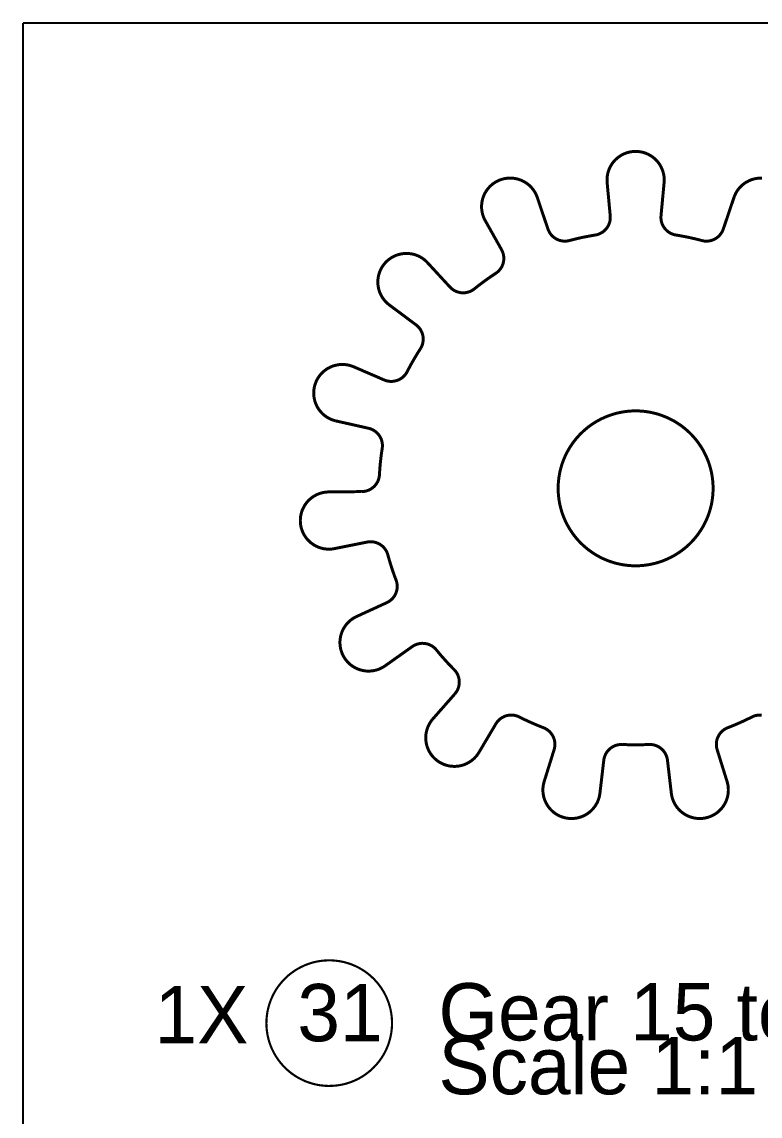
# Model space of a CAD drawing. Extents: x 0.4 to 23.1, y 0.4 to 16.1.
# Drawn here: x 0.4 to 2.839, y 12.491 to 16.106 of the extents above; entities that cross this region are included whole.
import ezdxf

# ---------------------------------------------------------------- set-up
doc = ezdxf.new("R2010")
doc.units = 0
doc.layers.get('0').update_dxf_attribs({"linetype": 'CONTINUOUS'})

msp = doc.modelspace()

# ---------------------------------------------------------------- linework, layer by layer
at = {"color": 254, "const_width": 0.00708}
for points in [[(0.40386, 16.1028), (22.9415, 16.1028)], [(0.40386, 16.1028), (0.40386, 0.4088)]]:
    msp.add_lwpolyline(points, dxfattribs=at)
at = {"color": 0, "const_width": 0.00985}
for points in [[(2.52181, 15.5751), (2.52208, 15.5789), (2.52219, 15.5826), (2.52219, 15.5865), (2.52197, 15.5903), (2.52165, 15.594), (2.52121, 15.5978), (2.52056, 15.6015), (2.51975, 15.6051), (2.51882, 15.6089), (2.51779, 15.6125), (2.51654, 15.6161), (2.51519, 15.6196), (2.51367, 15.6231), (2.51204, 15.6265), (2.51025, 15.6299), (2.50836, 15.6332), (2.50629, 15.6364), (2.50412, 15.6394), (2.50185, 15.6425), (2.49946, 15.6454), (2.4969, 15.6482), (2.49431, 15.651), (2.49154, 15.6535), (2.48872, 15.656), (2.48579, 15.6585), (2.48275, 15.6607), (2.4796, 15.6628), (2.4764, 15.6649), (2.47314, 15.6667), (2.46978, 15.6685), (2.46631, 15.6701), (2.46283, 15.6717), (2.45931, 15.6729), (2.45568, 15.6742), (2.45204, 15.6751), (2.4484, 15.6761), (2.44467, 15.6768), (2.44092, 15.6774), (2.43718, 15.6779), (2.43338, 15.6782), (2.42964, 15.6783), (2.42583, 15.6783), (2.42204, 15.6782), (2.41829, 15.6779), (2.4145, 15.6774), (2.41075, 15.6768), (2.40707, 15.6761), (2.40338, 15.6751), (2.39974, 15.6742), (2.39615, 15.6729), (2.39258, 15.6717), (2.38911, 15.6701), (2.38569, 15.6685), (2.38232, 15.6667), (2.37907, 15.6649), (2.37582, 15.6628), (2.37272, 15.6607), (2.36968, 15.6585), (2.36675, 15.656), (2.36388, 15.6535), (2.36117, 15.651), (2.35851, 15.6482), (2.35601, 15.6454), (2.35357, 15.6425), (2.35129, 15.6394), (2.34912, 15.6364), (2.34711, 15.6332), (2.34521, 15.6299), (2.34343, 15.6265), (2.34179, 15.6231), (2.34028, 15.6196), (2.33892, 15.6161), (2.33768, 15.6125), (2.33658, 15.6089), (2.33567, 15.6051), (2.3349, 15.6015), (2.33425, 15.5978), (2.33376, 15.594), (2.33344, 15.5903), (2.33328, 15.5865), (2.33322, 15.5826), (2.33339, 15.5789), (2.33365, 15.5751)], [(2.10292, 15.5261), (2.10161, 15.5296), (2.10015, 15.5332), (2.09864, 15.5365), (2.0969, 15.54), (2.09506, 15.5433), (2.0931, 15.5465), (2.09099, 15.5497), (2.08876, 15.5528), (2.08643, 15.5557), (2.08399, 15.5586), (2.08143, 15.5614), (2.07872, 15.564), (2.07596, 15.5667), (2.07303, 15.569), (2.0701, 15.5714), (2.067, 15.5736), (2.06386, 15.5757), (2.0606, 15.5776), (2.05729, 15.5794), (2.05387, 15.5811), (2.05046, 15.5828), (2.04693, 15.5842), (2.04335, 15.5854), (2.03971, 15.5865), (2.03608, 15.5875), (2.03239, 15.5883), (2.02865, 15.589), (2.0249, 15.5896), (2.02115, 15.59), (2.01736, 15.5903), (2.01357, 15.5903), (2.00976, 15.5903), (2.00603, 15.59), (2.00222, 15.5896), (1.99849, 15.589), (1.99474, 15.5885), (1.99104, 15.5876), (1.98742, 15.5867), (1.98378, 15.5856), (1.98019, 15.5843), (1.97667, 15.5829), (1.97325, 15.5814), (1.96983, 15.5796), (1.96653, 15.5779), (1.96326, 15.5758), (1.96007, 15.5739), (1.95697, 15.5717), (1.954, 15.5693), (1.95111, 15.5668), (1.94829, 15.5643), (1.94564, 15.5617), (1.94303, 15.5589), (1.94054, 15.556), (1.93821, 15.5531), (1.93599, 15.55), (1.93386, 15.5468), (1.93186, 15.5436), (1.93001, 15.5403), (1.92833, 15.5369), (1.92671, 15.5335), (1.92529, 15.53), (1.92399, 15.5264), (1.92285, 15.5228), (1.92182, 15.5192), (1.92096, 15.5154), (1.92025, 15.5118), (1.91971, 15.5081), (1.91928, 15.5042), (1.919, 15.5006), (1.91889, 15.4967), (1.91894, 15.4929), (1.91911, 15.489), (1.91949, 15.4854), (1.91997, 15.4817), (1.92063, 15.4779), (1.92139, 15.4742), (1.92236, 15.4706), (1.92344, 15.4668), (1.92464, 15.4633), (1.92606, 15.4597), (1.92757, 15.4562), (1.92919, 15.4529), (1.93099, 15.4496)], [(2.84565, 15.5903), (2.84185, 15.5903), (2.83811, 15.5903), (2.83431, 15.59), (2.83051, 15.5896), (2.82676, 15.589), (2.82308, 15.5883), (2.81939, 15.5875), (2.81569, 15.5865), (2.81207, 15.5854), (2.80854, 15.5842), (2.80501, 15.5828), (2.80154, 15.5811), (2.79818, 15.5794), (2.79486, 15.5776), (2.79161, 15.5757), (2.78847, 15.5736), (2.78537, 15.5714), (2.78239, 15.569), (2.77951, 15.5667), (2.77669, 15.564), (2.77403, 15.5614), (2.77149, 15.5586), (2.76899, 15.5557), (2.76665, 15.5528), (2.76443, 15.5497), (2.76232, 15.5465), (2.76036, 15.5433), (2.75851, 15.54), (2.75683, 15.5365), (2.75526, 15.5332), (2.75385, 15.5296), (2.75256, 15.5261)], [(2.34381, 15.4658), (2.33365, 15.5751)], [(2.51161, 15.4658), (2.52181, 15.5751)], [(2.13803, 15.4221), (2.10292, 15.5261)], [(2.71739, 15.4221), (2.75256, 15.5261)], [(1.98475, 15.3539), (1.93099, 15.4496)], [(2.29432, 15.4021), (2.29731, 15.4026), (2.30029, 15.4033), (2.30328, 15.4042), (2.30615, 15.4053), (2.30897, 15.4064), (2.31174, 15.4078), (2.31446, 15.4092), (2.31706, 15.4107), (2.31961, 15.4125), (2.322, 15.4143), (2.32437, 15.4164), (2.32661, 15.4185), (2.32872, 15.4207), (2.33074, 15.4229), (2.33263, 15.4254), (2.33436, 15.4279), (2.33599, 15.4306), (2.33746, 15.4332), (2.33876, 15.436), (2.34, 15.4387), (2.34104, 15.4417), (2.3419, 15.4446), (2.34267, 15.4475), (2.34326, 15.4506), (2.34369, 15.4536), (2.34397, 15.4567), (2.34407, 15.4597), (2.34403, 15.4628), (2.34381, 15.4658)], [(2.51161, 15.4658), (2.51144, 15.4628), (2.51139, 15.4597), (2.5115, 15.4567), (2.51178, 15.4536), (2.51221, 15.4506), (2.51275, 15.4475), (2.51351, 15.4446), (2.51443, 15.4417), (2.51546, 15.4387), (2.51665, 15.436), (2.51801, 15.4332), (2.51947, 15.4306), (2.52111, 15.4279), (2.52285, 15.4254), (2.52474, 15.4229), (2.52675, 15.4207), (2.52886, 15.4185), (2.53108, 15.4164), (2.53342, 15.4143), (2.53586, 15.4125), (2.53836, 15.4107), (2.54101, 15.4092), (2.54372, 15.4078), (2.54644, 15.4064), (2.54932, 15.4053), (2.55219, 15.4042), (2.55512, 15.4033), (2.55811, 15.4026), (2.56114, 15.4021)], [(2.13803, 15.4221), (2.13911, 15.4192), (2.14031, 15.4164), (2.14165, 15.4138), (2.14312, 15.411), (2.14475, 15.4083), (2.14654, 15.4058), (2.14839, 15.4035), (2.15044, 15.4011), (2.15256, 15.3989), (2.15479, 15.3968), (2.15713, 15.3949), (2.15956, 15.3931), (2.16211, 15.3913), (2.16476, 15.3897), (2.16743, 15.3882), (2.17019, 15.3869), (2.17307, 15.3858), (2.17594, 15.3847), (2.17887, 15.3839), (2.18186, 15.3832), (2.1849, 15.3826), (2.18793, 15.3822), (2.19097, 15.3821), (2.19407, 15.3819), (2.1971, 15.3821), (2.20019, 15.3822), (2.20324, 15.3826), (2.20622, 15.3832), (2.20921, 15.3839)], [(2.29432, 15.4021), (2.28358, 15.4003), (2.27289, 15.3983), (2.26221, 15.3963), (2.25151, 15.3942), (2.24089, 15.3918), (2.23031, 15.3893), (2.21972, 15.3867), (2.20921, 15.3839)], [(2.64626, 15.3839), (2.63569, 15.3867), (2.62517, 15.3893), (2.61453, 15.3918), (2.60389, 15.3942), (2.59326, 15.3963), (2.58257, 15.3983), (2.57189, 15.4003), (2.56114, 15.4021)], [(2.64626, 15.3839), (2.64919, 15.3832), (2.65224, 15.3826), (2.65528, 15.3822), (2.65831, 15.3821), (2.6614, 15.3819), (2.66444, 15.3821), (2.66754, 15.3822), (2.67057, 15.3826), (2.67356, 15.3832), (2.67654, 15.3839), (2.67947, 15.3847), (2.6824, 15.3858), (2.68522, 15.3869), (2.68799, 15.3882), (2.69069, 15.3897), (2.69331, 15.3913), (2.69586, 15.3931), (2.69829, 15.3949), (2.70068, 15.3968), (2.7029, 15.3989), (2.70503, 15.4011), (2.70703, 15.4035), (2.70893, 15.4058), (2.71067, 15.4083), (2.71229, 15.411), (2.71382, 15.4138), (2.71517, 15.4164), (2.71636, 15.4192), (2.71739, 15.4221)], [(1.74013, 15.3108), (1.73753, 15.3136), (1.73481, 15.3163), (1.73199, 15.3187), (1.729, 15.3211), (1.72601, 15.3235), (1.72287, 15.3256), (1.71967, 15.3276), (1.71642, 15.3294), (1.71306, 15.3312), (1.70964, 15.3329), (1.70617, 15.3344), (1.70264, 15.3357), (1.69906, 15.3369), (1.69542, 15.3381), (1.69174, 15.3389), (1.68804, 15.3397), (1.68431, 15.3403), (1.6805, 15.3408), (1.67676, 15.3411), (1.67296, 15.3412), (1.66917, 15.3412), (1.66542, 15.3411), (1.66163, 15.3408), (1.65787, 15.3404), (1.65408, 15.3399), (1.65039, 15.339), (1.64671, 15.3382), (1.64307, 15.3372), (1.63949, 15.336), (1.6359, 15.3347), (1.63243, 15.3332), (1.62901, 15.3317), (1.62565, 15.3299), (1.62235, 15.3281), (1.61914, 15.326), (1.616, 15.3239), (1.61296, 15.3217), (1.60997, 15.3192), (1.60715, 15.3167), (1.60439, 15.3142), (1.60172, 15.3114), (1.59924, 15.3086), (1.59679, 15.3057), (1.59451, 15.3026), (1.59233, 15.2996), (1.59028, 15.2964), (1.58832, 15.2932), (1.58653, 15.2899), (1.5849, 15.2864), (1.58339, 15.2829), (1.58197, 15.2794), (1.58078, 15.2758), (1.57964, 15.2722), (1.57872, 15.2686), (1.5779, 15.2649), (1.57731, 15.2611), (1.57676, 15.2574), (1.57644, 15.2536), (1.57622, 15.2497), (1.57622, 15.246), (1.57628, 15.2422), (1.57656, 15.2385), (1.57699, 15.2346), (1.57753, 15.231), (1.57824, 15.2272), (1.5791, 15.2235), (1.58014, 15.2199), (1.58128, 15.2162), (1.58257, 15.2126), (1.58399, 15.2092), (1.58556, 15.2057), (1.58729, 15.2024), (1.58914, 15.199), (1.5911, 15.1958), (1.59321, 15.1928), (1.59549, 15.1896), (1.59782, 15.1867), (1.60026, 15.1837), (1.60286, 15.1811), (1.60558, 15.1783), (1.60835, 15.1758), (1.61122, 15.1733), (1.61426, 15.171)], [(1.96544, 15.2754), (1.96799, 15.2772), (1.97043, 15.279), (1.97276, 15.281), (1.97499, 15.2832), (1.97711, 15.2854), (1.97906, 15.2876), (1.98096, 15.2901), (1.98269, 15.2926), (1.98432, 15.2953), (1.98579, 15.2979), (1.98708, 15.3007), (1.98828, 15.3036), (1.98931, 15.3064), (1.99024, 15.3093), (1.99094, 15.3124), (1.99154, 15.3153), (1.99192, 15.3183), (1.99219, 15.3214), (1.99229, 15.3244), (1.99224, 15.3276), (1.99203, 15.3306), (1.99164, 15.3336), (1.9911, 15.3367), (1.99046, 15.3397), (1.98958, 15.3426), (1.98861, 15.3456), (1.98747, 15.3483), (1.98617, 15.3511), (1.98475, 15.3539)], [(1.81456, 15.2301), (1.74013, 15.3108)], [(1.96544, 15.2754), (1.95637, 15.2694), (1.94737, 15.2633), (1.93847, 15.2571), (1.92958, 15.2507), (1.92085, 15.2443), (1.91217, 15.2378), (1.9036, 15.2311), (1.89507, 15.2243)], [(1.81456, 15.2301), (1.81668, 15.2279), (1.8189, 15.226), (1.82129, 15.224), (1.82374, 15.2221), (1.82628, 15.2204), (1.82889, 15.2188), (1.8316, 15.2174), (1.83436, 15.2161), (1.83724, 15.2149), (1.84011, 15.2139), (1.84304, 15.2131), (1.84603, 15.2124), (1.84907, 15.2118), (1.85211, 15.2114), (1.85519, 15.2112), (1.85824, 15.2111), (1.86128, 15.2112), (1.86436, 15.2115), (1.8674, 15.2119), (1.87039, 15.2125), (1.87337, 15.2132), (1.87631, 15.214), (1.87918, 15.2151), (1.88206, 15.2162), (1.88482, 15.2176), (1.88747, 15.219), (1.89008, 15.2207), (1.89264, 15.2225), (1.89507, 15.2243)], [(1.70226, 15.1054), (1.61426, 15.171)], [(1.71653, 15.026), (1.71815, 15.0286), (1.71963, 15.0313), (1.72092, 15.034), (1.72211, 15.0369), (1.72314, 15.0399), (1.72401, 15.0428), (1.72472, 15.0457), (1.72526, 15.0488), (1.72569, 15.0518), (1.72592, 15.0549), (1.72601, 15.0579), (1.72597, 15.061), (1.72575, 15.064), (1.72537, 15.0671), (1.72483, 15.0701), (1.72413, 15.0731), (1.72325, 15.076), (1.72228, 15.0789), (1.72108, 15.0818), (1.71978, 15.0846), (1.71838, 15.0872), (1.71679, 15.0899), (1.71506, 15.0924), (1.71322, 15.0949), (1.71126, 15.0972), (1.70915, 15.0994), (1.70697, 15.1015), (1.70464, 15.1036), (1.70226, 15.1054)], [(1.71653, 15.026), (1.71067, 15.0168), (1.70492, 15.0076), (1.69933, 14.9983), (1.69379, 14.9889), (1.68842, 14.9794), (1.68317, 14.9699), (1.67806, 14.9603), (1.67301, 14.9507)], [(1.49631, 14.9668), (1.49278, 14.9682), (1.48921, 14.9694), (1.48562, 14.9706), (1.48193, 14.9717), (1.47825, 14.9725), (1.47456, 14.9732), (1.47081, 14.9737), (1.46701, 14.9742), (1.46326, 14.9743), (1.45947, 14.9744), (1.45568, 14.9744), (1.45188, 14.9742), (1.44814, 14.9739), (1.44439, 14.9733), (1.44065, 14.9726), (1.43696, 14.9718), (1.43326, 14.971), (1.42964, 14.9699), (1.42606, 14.9686), (1.42253, 14.9672), (1.41906, 14.9657), (1.41569, 14.964), (1.41233, 14.9622), (1.40907, 14.9603), (1.40593, 14.9582), (1.40283, 14.956), (1.39979, 14.9538), (1.39692, 14.9512), (1.3941, 14.9488), (1.39139, 14.9461), (1.38878, 14.9433), (1.38634, 14.9404), (1.38395, 14.9375), (1.38173, 14.9344), (1.37956, 14.9313), (1.37755, 14.9281), (1.37571, 14.9249), (1.37397, 14.9214), (1.3724, 14.9181), (1.37093, 14.9144), (1.36963, 14.911), (1.36843, 14.9074), (1.3674, 14.9037), (1.36654, 14.9), (1.36583, 14.8964), (1.36523, 14.8926), (1.3648, 14.8889), (1.36453, 14.885), (1.36442, 14.8812), (1.36442, 14.8775), (1.36458, 14.8738), (1.36491, 14.8699), (1.3654, 14.8661), (1.36605, 14.8624), (1.36681, 14.8587), (1.36773, 14.855), (1.36882, 14.8514), (1.37001, 14.8478), (1.37142, 14.8443), (1.37288, 14.8408), (1.37451, 14.8374), (1.3763, 14.834), (1.3782, 14.8307), (1.38026, 14.8276), (1.38243, 14.8244), (1.38471, 14.8214), (1.3871, 14.8185), (1.38965, 14.8157), (1.39225, 14.8131), (1.39501, 14.8103), (1.39785, 14.8078), (1.40076, 14.8054), (1.40381, 14.8032), (1.40696, 14.8011), (1.41015, 14.799), (1.41342, 14.7971), (1.41678, 14.7954), (1.42019, 14.7938), (1.42367, 14.7922), (1.42725, 14.791), (1.43083, 14.7897), (1.43446, 14.7888), (1.43815, 14.7878)], [(1.59706, 14.9233), (1.49631, 14.9668)], [(1.59706, 14.9233), (1.59993, 14.9221), (1.60281, 14.9211), (1.60574, 14.9203), (1.60872, 14.9196), (1.61176, 14.9192), (1.61481, 14.9188), (1.61789, 14.9185), (1.62093, 14.9185), (1.62397, 14.9186), (1.62706, 14.9189), (1.6301, 14.9193), (1.63308, 14.9199), (1.63607, 14.9206), (1.639, 14.9214), (1.64187, 14.9225), (1.64469, 14.9236), (1.64746, 14.925), (1.65018, 14.9265), (1.65278, 14.9281), (1.65528, 14.9299), (1.65771, 14.9318), (1.66004, 14.9337), (1.66228, 14.9358), (1.66439, 14.9381), (1.66639, 14.9404), (1.66824, 14.9428), (1.66997, 14.9454), (1.67156, 14.9479), (1.67301, 14.9507)], [(1.54519, 14.7637), (1.43815, 14.7878)], [(1.5906, 14.6969), (1.59099, 14.6999), (1.59119, 14.7031), (1.59131, 14.7061), (1.59119, 14.7092), (1.59099, 14.7122), (1.5906, 14.7153), (1.59006, 14.7182), (1.58931, 14.7213), (1.58849, 14.7242), (1.58746, 14.7271), (1.58626, 14.7299), (1.58496, 14.7326), (1.58356, 14.7354), (1.58192, 14.7381), (1.58024, 14.7406), (1.57835, 14.7429), (1.57639, 14.7453), (1.57428, 14.7475), (1.5721, 14.7497), (1.56976, 14.7517), (1.56733, 14.7536), (1.56483, 14.7553), (1.56222, 14.7569), (1.55957, 14.7585), (1.55681, 14.7597), (1.55399, 14.761), (1.55111, 14.7621), (1.54818, 14.7629), (1.54519, 14.7637)], [(1.5906, 14.6969), (1.58897, 14.6861), (1.58746, 14.6754), (1.58615, 14.6646), (1.5849, 14.6537), (1.58388, 14.6429), (1.5829, 14.6321), (1.58214, 14.6212), (1.58149, 14.6104)], [(1.52322, 14.5544), (1.52626, 14.5546), (1.52935, 14.5549), (1.53239, 14.5553), (1.53537, 14.5558), (1.53836, 14.5567), (1.54129, 14.5575), (1.54417, 14.5586), (1.54699, 14.5597), (1.54975, 14.5611), (1.5524, 14.5626), (1.55501, 14.5643), (1.55751, 14.566), (1.55994, 14.5679), (1.56228, 14.5699), (1.56451, 14.5719), (1.56657, 14.5742), (1.56858, 14.5765), (1.57042, 14.579), (1.57215, 14.5815), (1.57374, 14.5842), (1.57519, 14.5868), (1.5765, 14.5896), (1.57769, 14.5925), (1.57872, 14.5953), (1.57958, 14.5983), (1.58029, 14.6013), (1.58083, 14.6043), (1.58122, 14.6074), (1.58149, 14.6104)], [(1.41347, 14.5532), (1.40972, 14.5531), (1.40593, 14.5528), (1.40218, 14.5524), (1.39839, 14.5518), (1.39469, 14.5511), (1.391, 14.5501), (1.38737, 14.5492), (1.38373, 14.5481), (1.38021, 14.5467), (1.37668, 14.5453), (1.37326, 14.5436), (1.3699, 14.5419), (1.36659, 14.5401), (1.36339, 14.5381), (1.36024, 14.536), (1.35715, 14.5338), (1.35422, 14.5314), (1.35135, 14.5289), (1.34858, 14.5263), (1.34592, 14.5236), (1.34337, 14.5208), (1.34093, 14.5179), (1.33865, 14.5149), (1.33643, 14.5118), (1.33436, 14.5086), (1.33247, 14.5054), (1.33062, 14.5019), (1.32899, 14.4986), (1.32742, 14.4951), (1.32606, 14.4917), (1.32482, 14.4881), (1.32368, 14.4844), (1.32275, 14.4808), (1.32194, 14.4771), (1.32123, 14.4733), (1.32075, 14.4696), (1.32037, 14.4658), (1.32015, 14.4621), (1.3201, 14.4583), (1.3202, 14.4544), (1.32048, 14.4507), (1.32086, 14.4469), (1.3214, 14.4432), (1.3221, 14.4394), (1.32292, 14.4358), (1.32395, 14.4321), (1.32509, 14.4285), (1.32633, 14.4249), (1.32775, 14.4214), (1.32932, 14.4179), (1.33105, 14.4146), (1.33284, 14.4112), (1.33485, 14.4081), (1.33691, 14.4049), (1.33914, 14.4018), (1.34147, 14.3987), (1.34397, 14.396), (1.34652, 14.3932), (1.34918, 14.3906), (1.352, 14.3879), (1.35487, 14.3854), (1.35786, 14.3832), (1.36095, 14.381), (1.36409, 14.3789), (1.36735, 14.3769), (1.37066, 14.375), (1.37402, 14.3733), (1.3775, 14.3718), (1.38097, 14.3704), (1.38455, 14.369), (1.38818, 14.3681), (1.39182, 14.3669), (1.39551, 14.3661), (1.39925, 14.3654), (1.403, 14.3649), (1.40679, 14.3646), (1.41054, 14.3643), (1.41433, 14.3642), (1.41813, 14.3643), (1.42188, 14.3644), (1.42567, 14.3649), (1.42942, 14.3653), (1.43317, 14.3661)], [(1.52322, 14.5544), (1.41347, 14.5532)], [(1.54075, 14.3876), (1.43317, 14.3661)], [(1.60938, 14.345), (1.60851, 14.3479), (1.60747, 14.3508), (1.60633, 14.3536), (1.60499, 14.3564), (1.60351, 14.3592), (1.60194, 14.3618), (1.60021, 14.3643), (1.59836, 14.3668), (1.59636, 14.369), (1.59424, 14.3712), (1.59201, 14.3735), (1.58974, 14.3754), (1.58729, 14.3772), (1.58479, 14.379), (1.58214, 14.3807), (1.57949, 14.3821), (1.57671, 14.3835), (1.57389, 14.3847), (1.57101, 14.3857), (1.56808, 14.3867), (1.56511, 14.3874), (1.56207, 14.3879), (1.55908, 14.3883), (1.55599, 14.3886), (1.55296, 14.3887), (1.54986, 14.3886), (1.54682, 14.3885), (1.54378, 14.3882), (1.54075, 14.3876)], [(1.60938, 14.345), (1.61225, 14.3346), (1.61529, 14.324), (1.61849, 14.3137), (1.62175, 14.3033), (1.62517, 14.2929), (1.62875, 14.2826), (1.63243, 14.2725), (1.63629, 14.2622)], [(1.60579, 14.1875), (1.60851, 14.1889), (1.61122, 14.1903), (1.61382, 14.1919), (1.61632, 14.1938), (1.61871, 14.1957), (1.62104, 14.1976), (1.62321, 14.1997), (1.62532, 14.2019), (1.62728, 14.2043), (1.62912, 14.2068), (1.63086, 14.2093), (1.63243, 14.2119), (1.6339, 14.2147), (1.63519, 14.2175), (1.63633, 14.2203), (1.63737, 14.2232), (1.63824, 14.2261), (1.63894, 14.2292), (1.63949, 14.2321), (1.63986, 14.2351), (1.64008, 14.2382), (1.64014, 14.2413), (1.64008, 14.2443), (1.63986, 14.2474), (1.63943, 14.2504), (1.63889, 14.2535), (1.63818, 14.2564), (1.63726, 14.2594), (1.63629, 14.2622)], [(1.60579, 14.1875), (1.50603, 14.1417)], [(1.50603, 14.1417), (1.50265, 14.14), (1.49929, 14.1382), (1.49604, 14.1364), (1.49283, 14.1343), (1.48975, 14.1321), (1.48671, 14.1299), (1.48383, 14.1274), (1.48101, 14.1249), (1.47831, 14.1222), (1.47569, 14.1194), (1.47319, 14.1167), (1.47081, 14.1136), (1.46853, 14.1106), (1.46642, 14.1075), (1.46442, 14.1043), (1.46251, 14.101), (1.46078, 14.0976), (1.45915, 14.0943), (1.45768, 14.0907), (1.45638, 14.0872), (1.45518, 14.0836), (1.45415, 14.08), (1.45324, 14.0762), (1.45253, 14.0725), (1.45193, 14.0688), (1.45144, 14.065), (1.45117, 14.0612), (1.45101, 14.0575), (1.45101, 14.0538), (1.45122, 14.0499), (1.4515, 14.0461), (1.45199, 14.0424), (1.45258, 14.0386), (1.45335, 14.035), (1.45426, 14.0313), (1.45535, 14.0276), (1.45654, 14.024), (1.45785, 14.0206), (1.45936, 14.0169), (1.46099, 14.0136), (1.46272, 14.0103), (1.46463, 14.0069), (1.46664, 14.0038), (1.46881, 14.0007), (1.47108, 13.9976), (1.47347, 13.9947), (1.47601, 13.9918), (1.47862, 13.989), (1.48133, 13.9864), (1.48415, 13.9839), (1.48708, 13.9815), (1.49013, 13.9793), (1.49322, 13.9771), (1.49642, 13.9751), (1.49972, 13.9732), (1.50304, 13.9714), (1.50646, 13.9697), (1.50993, 13.9682), (1.51351, 13.9669), (1.51708, 13.9657), (1.52072, 13.9646), (1.52436, 13.9638), (1.5281, 13.9629), (1.53185, 13.9624), (1.5356, 13.9618), (1.53939, 13.9615), (1.54313, 13.9614), (1.54693, 13.9613), (1.55072, 13.9615), (1.55447, 13.9618), (1.55826, 13.9622), (1.56201, 13.9628), (1.56569, 13.9636), (1.56939, 13.9644), (1.57303, 13.9654), (1.57667, 13.9667), (1.58018, 13.9679), (1.58371, 13.9694), (1.58713, 13.971), (1.5905, 13.9728), (1.59381, 13.9746), (1.597, 13.9767), (1.60015, 13.9787)], [(1.68967, 14.0422), (1.60015, 13.9787)], [(1.76969, 14.0313), (1.76768, 14.0335), (1.76557, 14.0357), (1.76335, 14.0379), (1.76101, 14.0399), (1.75857, 14.0417), (1.75608, 14.0435), (1.75347, 14.0451), (1.75076, 14.0465), (1.74799, 14.0479), (1.74517, 14.049), (1.74229, 14.0501), (1.73936, 14.051), (1.73639, 14.0517), (1.73335, 14.0522), (1.73031, 14.0526), (1.72726, 14.0529), (1.72418, 14.0531), (1.72114, 14.0531), (1.7181, 14.0528), (1.71506, 14.0524), (1.71203, 14.0518), (1.70904, 14.0511), (1.70606, 14.0504), (1.70318, 14.0493), (1.70036, 14.0482), (1.69754, 14.0469), (1.69487, 14.0454), (1.69222, 14.0439), (1.68967, 14.0422)], [(1.76969, 14.0313), (1.77658, 14.0228), (1.78358, 14.0144), (1.79075, 14.0063), (1.79796, 13.9982), (1.80528, 13.9901), (1.81272, 13.9821), (1.82026, 13.9743), (1.8279, 13.9665)], [(1.83046, 13.8858), (1.83242, 13.8882), (1.83425, 13.8907), (1.83594, 13.8932), (1.83751, 13.8958), (1.83897, 13.8986), (1.84028, 13.9013), (1.84142, 13.9042), (1.84239, 13.9071), (1.84326, 13.91), (1.84397, 13.9129), (1.84446, 13.916), (1.84489, 13.919), (1.84511, 13.9221), (1.84517, 13.9251), (1.84506, 13.9282), (1.84478, 13.9312), (1.8444, 13.9343), (1.84381, 13.9374), (1.8431, 13.9403), (1.84218, 13.9432), (1.84119, 13.9461), (1.84, 13.9489), (1.83865, 13.9517), (1.83718, 13.9544), (1.83561, 13.9571), (1.83388, 13.9596), (1.83197, 13.9619), (1.83003, 13.9643), (1.8279, 13.9665)], [(1.83046, 13.8858), (1.75797, 13.8034)], [(2.04372, 13.8097), (2.04096, 13.811), (2.03814, 13.8122), (2.03526, 13.8132), (2.03233, 13.8141), (2.02935, 13.8148), (2.02632, 13.8154), (2.02328, 13.8158), (2.02024, 13.816), (2.01714, 13.8161), (2.01411, 13.816), (2.01107, 13.8158), (2.00803, 13.8154), (2.00499, 13.8149), (2.00201, 13.8142), (1.99908, 13.8133), (1.99615, 13.8123), (1.99333, 13.8112), (1.99056, 13.8098), (1.98785, 13.8084), (1.98519, 13.8069), (1.98269, 13.8051), (1.98025, 13.8033), (1.97786, 13.8013), (1.97564, 13.7992), (1.97353, 13.797), (1.97151, 13.7947), (1.96957, 13.7923), (1.96783, 13.7898), (1.96619, 13.7872)], [(2.04372, 13.8097), (2.0535, 13.8048), (2.06326, 13.8001), (2.07314, 13.7955), (2.08306, 13.791), (2.09299, 13.7866), (2.10303, 13.7824), (2.11313, 13.7783), (2.12321, 13.7743)], [(2.73221, 13.7743), (2.74235, 13.7783), (2.75239, 13.7824), (2.76243, 13.7866), (2.7724, 13.791), (2.78233, 13.7955), (2.79215, 13.8001), (2.80197, 13.8048), (2.81168, 13.8097)], [(2.8444, 13.8158), (2.84136, 13.816), (2.83826, 13.8161), (2.83524, 13.816), (2.83214, 13.8158), (2.8291, 13.8154), (2.82611, 13.8148), (2.82314, 13.8141), (2.82021, 13.8132), (2.81728, 13.8122), (2.81446, 13.811), (2.81168, 13.8097)], [(1.75797, 13.8034), (1.75553, 13.8005), (1.75319, 13.7975), (1.75103, 13.7944), (1.74892, 13.7913), (1.74696, 13.788), (1.74517, 13.7847), (1.74349, 13.7813), (1.74192, 13.7779), (1.7405, 13.7744), (1.73926, 13.7708), (1.73817, 13.7671), (1.73719, 13.7635), (1.73633, 13.7598), (1.73568, 13.7561), (1.73514, 13.7523), (1.73475, 13.7485), (1.73454, 13.7448), (1.73443, 13.741), (1.73454, 13.7372), (1.73475, 13.7334), (1.73514, 13.7297), (1.73568, 13.7259), (1.73633, 13.7222), (1.73719, 13.7185), (1.73817, 13.7148), (1.73931, 13.7112), (1.74056, 13.7076), (1.74197, 13.7041), (1.74349, 13.7007), (1.74522, 13.6973), (1.74701, 13.694), (1.74897, 13.6907), (1.75103, 13.6876), (1.75325, 13.6845), (1.75558, 13.6815), (1.75803, 13.6785), (1.76058, 13.6758), (1.76324, 13.6731), (1.76606, 13.6705), (1.76893, 13.6681), (1.77186, 13.6657), (1.77496, 13.6635), (1.7781, 13.6614), (1.78136, 13.6594), (1.78467, 13.6576), (1.78803, 13.6559), (1.79144, 13.6543), (1.79497, 13.6528), (1.79856, 13.6516), (1.80214, 13.6504), (1.80578, 13.6494), (1.80951, 13.6485), (1.81321, 13.6478), (1.81694, 13.6473), (1.82075, 13.6469), (1.82449, 13.6467), (1.82829, 13.6465), (1.83208, 13.6466), (1.83583, 13.6468), (1.83963, 13.6471), (1.84338, 13.6476), (1.84711, 13.6483), (1.85081, 13.6491), (1.85449, 13.6501), (1.85813, 13.6512), (1.86171, 13.6524), (1.86524, 13.6538), (1.86871, 13.6553), (1.87207, 13.657), (1.87543, 13.6588), (1.87869, 13.6607), (1.88183, 13.6628), (1.88493, 13.6649), (1.88797, 13.6672), (1.89085, 13.6697), (1.89367, 13.6722), (1.89638, 13.6749), (1.89899, 13.6776), (1.90147, 13.6804), (1.90386, 13.6834), (1.90608, 13.6865), (1.90821, 13.6896), (1.91021, 13.6928)], [(1.96619, 13.7872), (1.91021, 13.6928)], [(2.15842, 13.7016), (2.15924, 13.7046), (2.15989, 13.7076), (2.16043, 13.7106), (2.16081, 13.7137), (2.16103, 13.7167), (2.16108, 13.7198), (2.16097, 13.7228), (2.16069, 13.7259), (2.16026, 13.7289), (2.15967, 13.7319), (2.15896, 13.7349), (2.15804, 13.7378), (2.15701, 13.7407), (2.15582, 13.7435), (2.15451, 13.7463), (2.153, 13.749), (2.15142, 13.7516), (2.14968, 13.7541), (2.14779, 13.7565), (2.14578, 13.7588), (2.14367, 13.7611), (2.14144, 13.7632), (2.13911, 13.7652), (2.13667, 13.767), (2.13417, 13.7688), (2.13151, 13.7703), (2.12885, 13.7718), (2.12608, 13.7732), (2.12321, 13.7743)], [(2.73221, 13.7743), (2.72939, 13.7732), (2.72661, 13.7718), (2.7239, 13.7703), (2.72131, 13.7688), (2.71875, 13.767), (2.71636, 13.7652), (2.71403, 13.7632), (2.71175, 13.7611), (2.70964, 13.7588), (2.70768, 13.7565), (2.70578, 13.7541), (2.70404, 13.7516), (2.70242, 13.749), (2.70096, 13.7463), (2.6996, 13.7435), (2.6984, 13.7407), (2.69737, 13.7378), (2.6965, 13.7349), (2.69575, 13.7319), (2.69515, 13.7289), (2.69476, 13.7259), (2.6945, 13.7228), (2.69439, 13.7198), (2.69444, 13.7167), (2.69461, 13.7137), (2.69499, 13.7106), (2.69553, 13.7076), (2.69624, 13.7046), (2.69706, 13.7016)], [(2.15842, 13.7016), (2.12571, 13.5968)], [(2.38422, 13.7189), (2.38112, 13.7189), (2.3781, 13.7189), (2.37506, 13.7186), (2.37201, 13.7182), (2.36897, 13.7177), (2.366, 13.717), (2.36307, 13.7161), (2.36014, 13.7151), (2.35732, 13.7139), (2.35454, 13.7126), (2.35183, 13.7112), (2.34924, 13.7095), (2.34668, 13.7078), (2.34424, 13.7059), (2.3419, 13.704), (2.33968, 13.7019), (2.33757, 13.6997), (2.33556, 13.6974), (2.33365, 13.6949), (2.33192, 13.6924), (2.33029, 13.6898), (2.32878, 13.6871), (2.32747, 13.6843), (2.32628, 13.6816), (2.32519, 13.6787), (2.32433, 13.6758), (2.32357, 13.6728), (2.32297, 13.6698), (2.32254, 13.6667)], [(2.38422, 13.7189), (2.39507, 13.7184), (2.40597, 13.718), (2.41683, 13.7178), (2.42774, 13.7177), (2.43858, 13.7178), (2.44949, 13.718), (2.46035, 13.7184), (2.47125, 13.7189)], [(2.53293, 13.6667), (2.5325, 13.6698), (2.5319, 13.6728), (2.53114, 13.6758), (2.53022, 13.6787), (2.52919, 13.6816), (2.528, 13.6843), (2.52664, 13.6871), (2.52518, 13.6898), (2.52354, 13.6924), (2.52175, 13.6949), (2.51992, 13.6974), (2.5179, 13.6997), (2.51574, 13.7019), (2.51351, 13.704), (2.51118, 13.7059), (2.50874, 13.7078), (2.50624, 13.7095), (2.50358, 13.7112), (2.50092, 13.7126), (2.4981, 13.7139), (2.49528, 13.7151), (2.4924, 13.7161), (2.48947, 13.717), (2.48649, 13.7177), (2.48346, 13.7182), (2.48042, 13.7186), (2.47738, 13.7189), (2.47428, 13.7189), (2.47125, 13.7189)], [(2.69706, 13.7016), (2.72971, 13.5968)], [(2.32254, 13.6667), (2.30979, 13.5577)], [(2.53293, 13.6667), (2.54568, 13.5577)], [(2.12571, 13.5968), (2.12468, 13.5932), (2.12375, 13.5896), (2.12299, 13.5858), (2.1224, 13.5821), (2.1219, 13.5783), (2.12164, 13.5745), (2.12147, 13.5708), (2.12147, 13.567), (2.12158, 13.5632), (2.1219, 13.5595), (2.12235, 13.5557), (2.12294, 13.5519), (2.12369, 13.5482), (2.12457, 13.5445), (2.12565, 13.5409), (2.12679, 13.5373), (2.12815, 13.5337), (2.12961, 13.5303), (2.13124, 13.5269), (2.13297, 13.5235), (2.13487, 13.5202), (2.13687, 13.517), (2.139, 13.5138), (2.14128, 13.5108), (2.14367, 13.5079), (2.14615, 13.505), (2.14876, 13.5023), (2.15147, 13.4996), (2.15429, 13.4971), (2.15722, 13.4947), (2.16021, 13.4924), (2.16331, 13.4902), (2.1665, 13.4882), (2.16976, 13.4863), (2.17312, 13.4845), (2.17654, 13.4829), (2.18001, 13.4813), (2.18354, 13.48), (2.18713, 13.4787), (2.19075, 13.4777), (2.19444, 13.4767), (2.19814, 13.4759), (2.20188, 13.4753), (2.20562, 13.4748), (2.20942, 13.4744), (2.21317, 13.4743), (2.21696, 13.4742), (2.22076, 13.4744), (2.22456, 13.4747), (2.22831, 13.475), (2.23204, 13.4756), (2.23574, 13.4763), (2.23942, 13.4772), (2.24311, 13.4783), (2.24669, 13.4794), (2.25028, 13.4807), (2.25375, 13.4822), (2.25717, 13.4837), (2.26058, 13.4855), (2.26389, 13.4873), (2.26708, 13.4893), (2.27024, 13.4914), (2.27328, 13.4937), (2.27626, 13.496), (2.27914, 13.4985), (2.2819, 13.5011), (2.28456, 13.5038), (2.28711, 13.5066), (2.2895, 13.5095), (2.29183, 13.5125), (2.29406, 13.5156), (2.29611, 13.5187), (2.29801, 13.522), (2.29986, 13.5253), (2.30154, 13.5287), (2.30306, 13.5322), (2.30447, 13.5357), (2.30572, 13.5393), (2.30681, 13.5429), (2.30778, 13.5466), (2.3086, 13.5503), (2.30925, 13.554), (2.30979, 13.5577)], [(2.54568, 13.5577), (2.54617, 13.554), (2.54688, 13.5503), (2.54769, 13.5466), (2.54861, 13.5429), (2.54975, 13.5393), (2.551, 13.5357), (2.5524, 13.5322), (2.55393, 13.5287), (2.55561, 13.5253), (2.5574, 13.522), (2.55935, 13.5187), (2.56142, 13.5156), (2.56358, 13.5125), (2.56592, 13.5095), (2.56836, 13.5066), (2.5709, 13.5038), (2.57357, 13.5011), (2.57633, 13.4985), (2.57921, 13.496), (2.58214, 13.4937), (2.58524, 13.4914), (2.58838, 13.4893), (2.59158, 13.4873), (2.59489, 13.4855), (2.59825, 13.4837), (2.60167, 13.4822), (2.60519, 13.4807), (2.60872, 13.4794), (2.61236, 13.4783), (2.616, 13.4772), (2.61968, 13.4763), (2.62343, 13.4756), (2.62717, 13.475), (2.63092, 13.4747), (2.63471, 13.4744), (2.63846, 13.4742), (2.64225, 13.4743), (2.64606, 13.4744), (2.64985, 13.4748), (2.6536, 13.4753), (2.65733, 13.4759), (2.66103, 13.4767), (2.66471, 13.4777), (2.66829, 13.4787), (2.67188, 13.48), (2.67546, 13.4813), (2.67893, 13.4829), (2.68229, 13.4845), (2.68565, 13.4863), (2.68892, 13.4882), (2.69211, 13.4902), (2.69521, 13.4924), (2.69824, 13.4947), (2.70117, 13.4971), (2.704, 13.4996), (2.70671, 13.5023), (2.70931, 13.505), (2.71181, 13.5079), (2.71419, 13.5108), (2.71642, 13.5138), (2.71858, 13.517), (2.7206, 13.5202), (2.72244, 13.5235), (2.72424, 13.5269), (2.72581, 13.5303), (2.72732, 13.5337), (2.72862, 13.5373), (2.72982, 13.5409), (2.73085, 13.5445), (2.73178, 13.5482), (2.73253, 13.5519), (2.73313, 13.5557), (2.73356, 13.5595), (2.73383, 13.5632), (2.734, 13.567), (2.734, 13.5708), (2.73383, 13.5745), (2.73351, 13.5783), (2.73307, 13.5821), (2.73247, 13.5858), (2.73167, 13.5896), (2.73079, 13.5932), (2.72971, 13.5968)]]:
    msp.add_lwpolyline(points, dxfattribs=at)
at = {"color": 0}
for points, const_width in [([(2.68365, 14.5651), (2.68354, 14.5719), (2.68326, 14.5786), (2.68283, 14.5853), (2.68224, 14.5919), (2.68143, 14.5986), (2.6805, 14.6051), (2.67936, 14.6118), (2.67806, 14.6183), (2.67654, 14.6249), (2.67492, 14.6314), (2.67307, 14.6379), (2.67111, 14.6443), (2.66894, 14.6506), (2.66661, 14.6569), (2.66417, 14.6631), (2.66151, 14.6693), (2.65869, 14.6754), (2.65576, 14.6814), (2.65261, 14.6872), (2.64936, 14.6932), (2.64594, 14.6989), (2.64236, 14.7046), (2.63861, 14.7101), (2.63476, 14.7156), (2.63075, 14.721), (2.62663, 14.7263), (2.62229, 14.7314), (2.61789, 14.7364), (2.61333, 14.7414), (2.60867, 14.7461), (2.60389, 14.7508), (2.59896, 14.7554), (2.59392, 14.7597), (2.58876, 14.764), (2.5835, 14.7682), (2.57813, 14.7722), (2.57269, 14.7761), (2.56711, 14.7797), (2.56142, 14.7833), (2.55567, 14.7868), (2.54981, 14.79), (2.54389, 14.7932), (2.53788, 14.7961), (2.53179, 14.7989), (2.52567, 14.8015), (2.51942, 14.804), (2.51313, 14.8064), (2.50678, 14.8085), (2.50043, 14.8106), (2.49397, 14.8124), (2.48747, 14.814), (2.4809, 14.8154), (2.47433, 14.8168), (2.46778, 14.8179), (2.4611, 14.8189), (2.45449, 14.8197), (2.44781, 14.8203), (2.44114, 14.8207), (2.4344, 14.821), (2.42774, 14.8211), (2.42101, 14.821), (2.41433, 14.8207), (2.40767, 14.8203), (2.40099, 14.8197), (2.39432, 14.8189), (2.38769, 14.8179), (2.38108, 14.8168), (2.37451, 14.8154), (2.368, 14.814), (2.36149, 14.8124), (2.35504, 14.8106), (2.34864, 14.8085), (2.34229, 14.8064), (2.33604, 14.804), (2.32981, 14.8015), (2.32362, 14.7989), (2.31754, 14.7961), (2.31153, 14.7932), (2.30561, 14.79), (2.29975, 14.7868), (2.294, 14.7833), (2.28836, 14.7797), (2.28276, 14.7761), (2.27729, 14.7722), (2.27192, 14.7682), (2.26665, 14.764), (2.2615, 14.7597), (2.25651, 14.7554), (2.25157, 14.7508), (2.24675, 14.7461), (2.24208, 14.7414), (2.23757, 14.7364), (2.23313, 14.7314), (2.22885, 14.7263), (2.22472, 14.721), (2.22071, 14.7156), (2.21685, 14.7101), (2.21311, 14.7046), (2.20953, 14.6989), (2.20611, 14.6932), (2.20285, 14.6872), (2.19971, 14.6814), (2.19672, 14.6754), (2.19396, 14.6693), (2.19129, 14.6631), (2.18881, 14.6569), (2.18647, 14.6506), (2.18435, 14.6443), (2.18235, 14.6379), (2.18056, 14.6314), (2.17887, 14.6249), (2.1774, 14.6183), (2.17611, 14.6118), (2.17497, 14.6051), (2.17399, 14.5986), (2.17324, 14.5919), (2.17258, 14.5853), (2.17219, 14.5786), (2.17193, 14.5719), (2.17182, 14.5651), (2.17193, 14.5585), (2.17219, 14.5518), (2.17258, 14.5451), (2.17324, 14.5385), (2.17399, 14.5318), (2.17497, 14.5251), (2.17611, 14.5186), (2.1774, 14.5119), (2.17887, 14.5054), (2.18056, 14.4989), (2.18235, 14.4925), (2.18435, 14.4861), (2.18647, 14.4797), (2.18881, 14.4735), (2.19129, 14.4672), (2.19396, 14.4611), (2.19672, 14.455), (2.19971, 14.449), (2.20285, 14.4431), (2.20611, 14.4372), (2.20953, 14.4315), (2.21311, 14.4258), (2.21685, 14.4203), (2.22071, 14.4147), (2.22472, 14.4094), (2.22885, 14.4042), (2.23313, 14.399), (2.23757, 14.3939), (2.24208, 14.389), (2.24675, 14.3842), (2.25157, 14.3796), (2.25651, 14.375), (2.2615, 14.3706), (2.26665, 14.3664), (2.27192, 14.3621), (2.27729, 14.3582), (2.28276, 14.3543), (2.28836, 14.3506), (2.294, 14.3469), (2.29975, 14.3435), (2.30561, 14.3403), (2.31153, 14.3371), (2.31754, 14.3342), (2.32362, 14.3314), (2.32981, 14.3288), (2.33604, 14.3262), (2.34229, 14.3239), (2.34864, 14.3218), (2.35504, 14.3199), (2.36149, 14.3179), (2.368, 14.3164), (2.37451, 14.3149), (2.38108, 14.3135), (2.38769, 14.3125), (2.39432, 14.3115), (2.40099, 14.3107), (2.40767, 14.31), (2.41433, 14.3096), (2.42101, 14.3093), (2.42774, 14.3093), (2.4344, 14.3093), (2.44114, 14.3096), (2.44781, 14.31), (2.45449, 14.3107), (2.4611, 14.3115), (2.46778, 14.3125), (2.47433, 14.3135), (2.4809, 14.3149), (2.48747, 14.3164), (2.49397, 14.3179), (2.50043, 14.3199), (2.50678, 14.3218), (2.51313, 14.3239), (2.51942, 14.3262), (2.52567, 14.3288), (2.53179, 14.3314), (2.53788, 14.3342), (2.54389, 14.3371), (2.54981, 14.3403), (2.55567, 14.3435), (2.56142, 14.3469), (2.56711, 14.3506), (2.57269, 14.3543), (2.57813, 14.3582), (2.5835, 14.3621), (2.58876, 14.3664), (2.59392, 14.3706), (2.59896, 14.375), (2.60389, 14.3796), (2.60867, 14.3842), (2.61333, 14.389), (2.61789, 14.3939), (2.62229, 14.399), (2.62663, 14.4042), (2.63075, 14.4094), (2.63476, 14.4147), (2.63861, 14.4203), (2.64236, 14.4258), (2.64594, 14.4315), (2.64936, 14.4372), (2.65261, 14.4431), (2.65576, 14.449), (2.65869, 14.455), (2.66151, 14.4611), (2.66417, 14.4672), (2.66661, 14.4735), (2.66894, 14.4797), (2.67111, 14.4861), (2.67307, 14.4925), (2.67492, 14.4989), (2.67654, 14.5054), (2.67806, 14.5119), (2.67936, 14.5186), (2.6805, 14.5251), (2.68143, 14.5318), (2.68224, 14.5385), (2.68283, 14.5451), (2.68326, 14.5518), (2.68354, 14.5585), (2.68365, 14.5651)], 0.00985), ([(1.22765, 12.7103), (1.23345, 12.6988), (1.24002, 12.6877), (1.24723, 12.6769), (1.2551, 12.6667), (1.26356, 12.657), (1.27262, 12.6478), (1.28228, 12.6392), (1.29237, 12.6312), (1.30301, 12.6239), (1.31407, 12.6172), (1.32552, 12.6113), (1.33729, 12.606), (1.34939, 12.6016), (1.36176, 12.5978), (1.37435, 12.5948), (1.38704, 12.5927), (1.3999, 12.5913), (1.41276, 12.5907), (1.42567, 12.591), (1.43853, 12.592), (1.45133, 12.5938), (1.46397, 12.5964), (1.4764, 12.5998), (1.48861, 12.604), (1.50054, 12.6089), (1.51215, 12.6145), (1.52339, 12.6209), (1.53418, 12.628), (1.54454, 12.6357), (1.55442, 12.644), (1.56369, 12.6529), (1.57249, 12.6624), (1.58057, 12.6724), (1.58811, 12.6829), (1.59494, 12.6938), (1.60107, 12.7052), (1.6065, 12.717), (1.61117, 12.7289), (1.61507, 12.7413), (1.61822, 12.7538), (1.62061, 12.7665), (1.62218, 12.7793), (1.62294, 12.7922), (1.62294, 12.8051), (1.62213, 12.8179), (1.6205, 12.8307), (1.61806, 12.8434), (1.61486, 12.8559), (1.61089, 12.8682), (1.60612, 12.8802), (1.60069, 12.8919), (1.59451, 12.9032), (1.58762, 12.9141), (1.58008, 12.9246), (1.57189, 12.9346), (1.5631, 12.9441), (1.55376, 12.953), (1.54389, 12.9612), (1.53347, 12.9689), (1.52262, 12.9759), (1.51139, 12.9822), (1.49978, 12.9878), (1.48779, 12.9927), (1.47558, 12.9968), (1.46311, 13.0002), (1.45047, 13.0027), (1.43767, 13.0045), (1.42481, 13.0055), (1.41194, 13.0056), (1.39903, 13.005), (1.38618, 13.0036), (1.37348, 13.0014), (1.36095, 12.9984), (1.34858, 12.9946), (1.33653, 12.99), (1.32476, 12.9847), (1.31331, 12.9787), (1.3023, 12.972), (1.29172, 12.9646), (1.28158, 12.9567), (1.27203, 12.948), (1.26297, 12.9388), (1.25456, 12.929), (1.24669, 12.9187), (1.23953, 12.908), (1.23307, 12.8969), (1.22727, 12.8853), (1.22222, 12.8734), (1.21794, 12.8613), (1.21436, 12.8488), (1.21159, 12.8363), (1.20964, 12.8235), (1.20844, 12.8107), (1.20806, 12.7977), (1.2085, 12.7849), (1.20974, 12.772), (1.21175, 12.7593), (1.21457, 12.7467), (1.21815, 12.7343), (1.22255, 12.7221), (1.22765, 12.7103)], 0.00708)]:
    msp.add_lwpolyline(points, close=True, dxfattribs=dict(at, const_width=const_width))

# ---------------------------------------------------------------- texts
for s, height, p in [('1X', 0.18931, (0.83864, 12.7315)), ('31', 0.189294, (1.31031, 12.7383)), ('Gear 15 teeth', 0.189279, (1.77649, 12.741)), ('Scale 1:1', 0.189317, (1.77649, 12.5631))]:
    msp.add_text(s, height=height, dxfattribs=at).set_placement(p)

doc.saveas('drawing.dxf')
